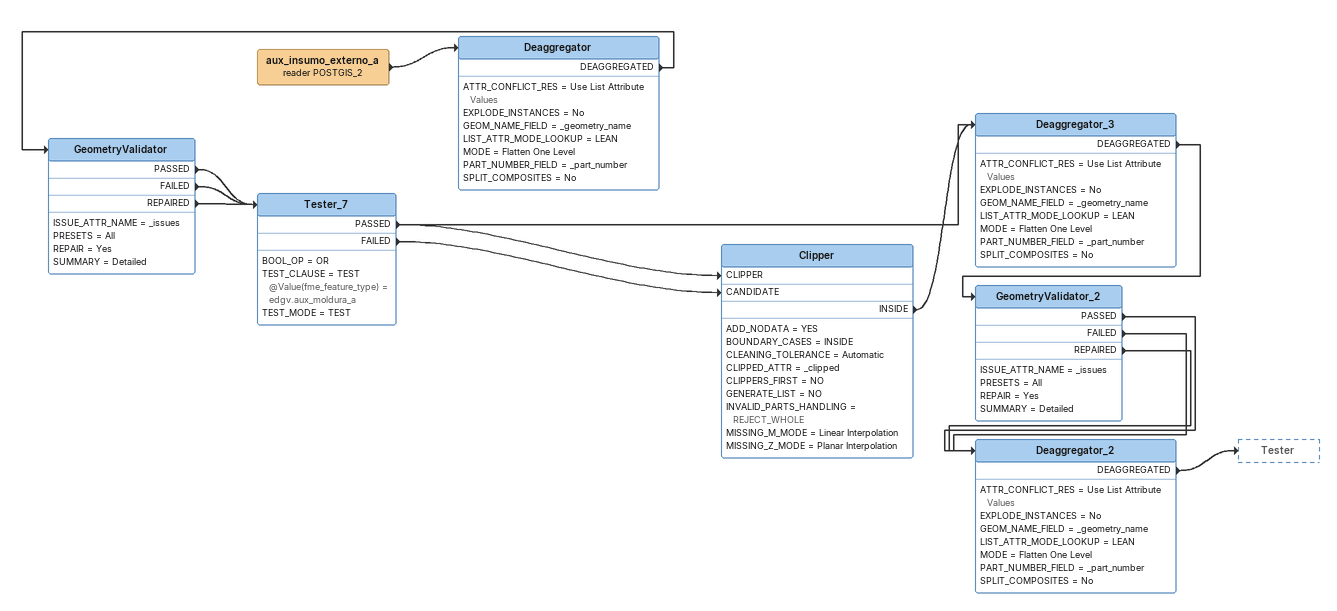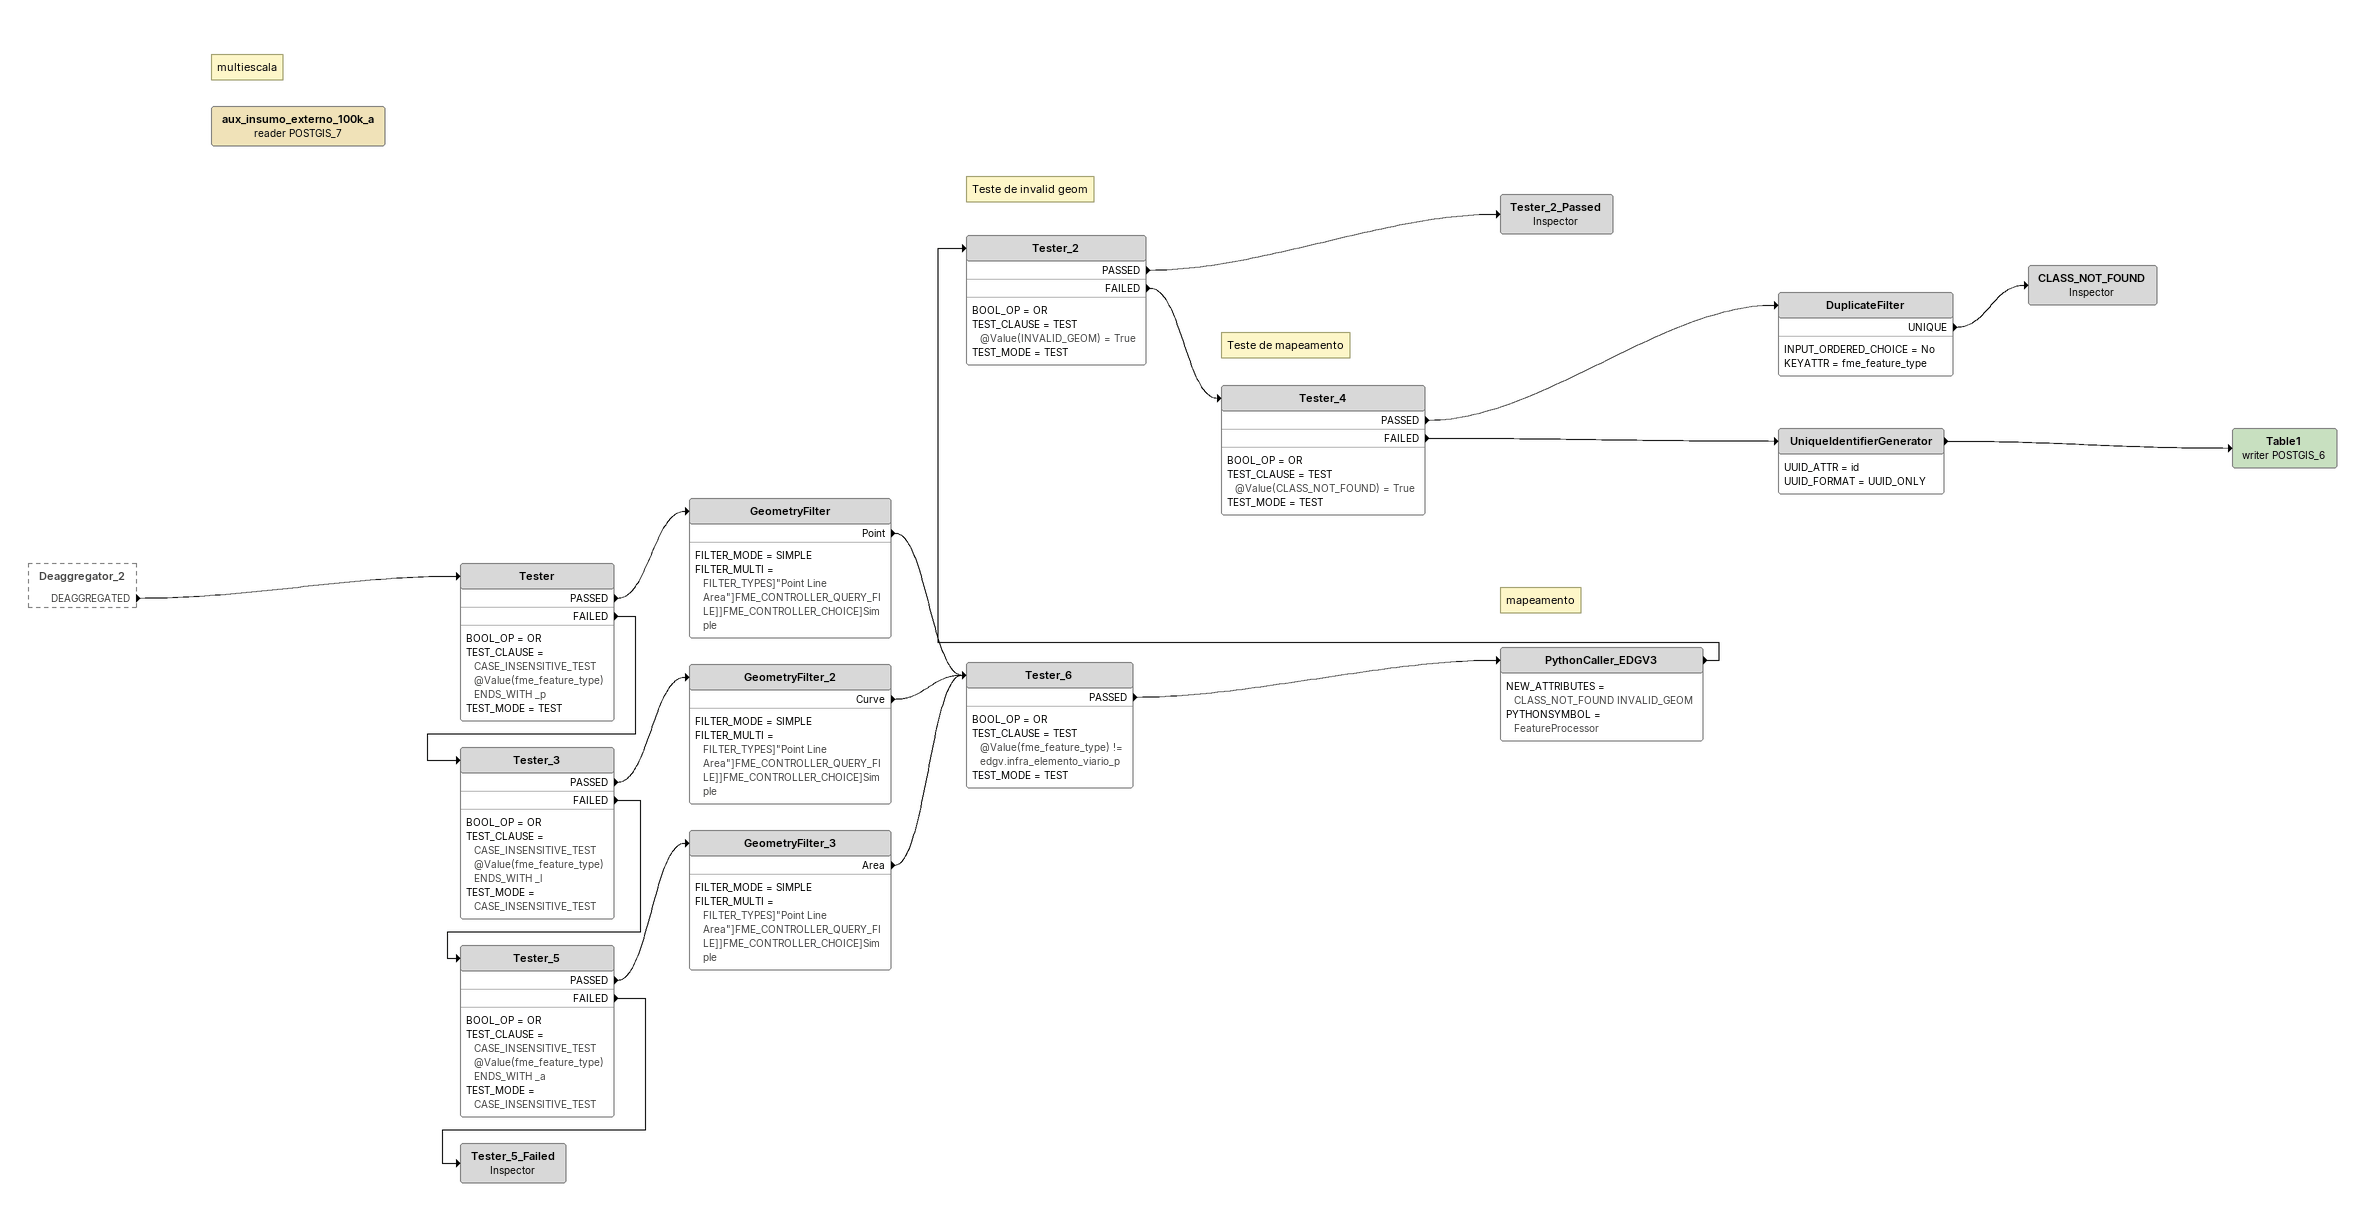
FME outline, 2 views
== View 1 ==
aux_insumo_externo_a (reader POSTGIS_2)
    -> Deaggregator
Deaggregator
    ATTR_CONFLICT_RES = Use List Attribute Values
    EXPLODE_INSTANCES = No
    GEOM_NAME_FIELD = _geometry_name
    LIST_ATTR_MODE_LOOKUP = LEAN
    MODE = Flatten One Level
    PART_NUMBER_FIELD = _part_number
    SPLIT_COMPOSITES = No
    DEAGGREGATED -> GeometryValidator
GeometryValidator
    ISSUE_ATTR_NAME = _issues
    PRESETS = All
    REPAIR = Yes
    SUMMARY = Detailed
    PASSED -> Tester_7
    FAILED -> Tester_7
    REPAIRED -> Tester_7
Tester_7
    BOOL_OP = OR
    TEST_CLAUSE = TEST @Value(fme_feature_type) = edgv.aux_moldura_a
    TEST_MODE = TEST
    PASSED -> Clipper [CLIPPER]
    PASSED -> Deaggregator_3
    FAILED -> Clipper [CANDIDATE]
Clipper
    ADD_NODATA = YES
    BOUNDARY_CASES = INSIDE
    CLEANING_TOLERANCE = Automatic
    CLIPPED_ATTR = _clipped
    CLIPPERS_FIRST = NO
    GENERATE_LIST = NO
    INVALID_PARTS_HANDLING = REJECT_WHOLE
    MISSING_M_MODE = Linear Interpolation
    MISSING_Z_MODE = Planar Interpolation
    INSIDE -> Deaggregator_3
Deaggregator_3
    ATTR_CONFLICT_RES = Use List Attribute Values
    EXPLODE_INSTANCES = No
    GEOM_NAME_FIELD = _geometry_name
    LIST_ATTR_MODE_LOOKUP = LEAN
    MODE = Flatten One Level
    PART_NUMBER_FIELD = _part_number
    SPLIT_COMPOSITES = No
    DEAGGREGATED -> GeometryValidator_2
GeometryValidator_2
    ISSUE_ATTR_NAME = _issues
    PRESETS = All
    REPAIR = Yes
    SUMMARY = Detailed
    PASSED -> Deaggregator_2
    FAILED -> Deaggregator_2
    REPAIRED -> Deaggregator_2
Deaggregator_2
    ATTR_CONFLICT_RES = Use List Attribute Values
    EXPLODE_INSTANCES = No
    GEOM_NAME_FIELD = _geometry_name
    LIST_ATTR_MODE_LOOKUP = LEAN
    MODE = Flatten One Level
    PART_NUMBER_FIELD = _part_number
    SPLIT_COMPOSITES = No
    DEAGGREGATED -> Tester

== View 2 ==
Deaggregator_2 [outside]
    DEAGGREGATED -> Tester
Tester
    BOOL_OP = OR
    TEST_CLAUSE = CASE_INSENSITIVE_TEST @Value(fme_feature_type) ENDS_WITH _p
    TEST_MODE = TEST
    PASSED -> GeometryFilter
    FAILED -> Tester_3
GeometryFilter
    FILTER_MODE = SIMPLE
    FILTER_MULTI = FILTER_TYPES]"Point Line Area"]FME_CONTROLLER_QUERY_FILE]]FME_CONTROLLER_CHOICE]Simple
    Point -> Tester_6
Tester_3
    BOOL_OP = OR
    TEST_CLAUSE = CASE_INSENSITIVE_TEST @Value(fme_feature_type) ENDS_WITH _l
    TEST_MODE = CASE_INSENSITIVE_TEST
    PASSED -> GeometryFilter_2
    FAILED -> Tester_5
GeometryFilter_2
    FILTER_MODE = SIMPLE
    FILTER_MULTI = FILTER_TYPES]"Point Line Area"]FME_CONTROLLER_QUERY_FILE]]FME_CONTROLLER_CHOICE]Simple
    Curve -> Tester_6
Tester_5
    BOOL_OP = OR
    TEST_CLAUSE = CASE_INSENSITIVE_TEST @Value(fme_feature_type) ENDS_WITH _a
    TEST_MODE = CASE_INSENSITIVE_TEST
    PASSED -> GeometryFilter_3
    FAILED -> Tester_5_Failed
GeometryFilter_3
    FILTER_MODE = SIMPLE
    FILTER_MULTI = FILTER_TYPES]"Point Line Area"]FME_CONTROLLER_QUERY_FILE]]FME_CONTROLLER_CHOICE]Simple
    Area -> Tester_6
Tester_6
    BOOL_OP = OR
    TEST_CLAUSE = TEST @Value(fme_feature_type) != edgv.infra_elemento_viario_p
    TEST_MODE = TEST
    PASSED -> PythonCaller_EDGV3
Note: mapeamento
PythonCaller_EDGV3
    NEW_ATTRIBUTES = CLASS_NOT_FOUND INVALID_GEOM
    PYTHONSYMBOL = FeatureProcessor
    -> Tester_2
Note: Teste de invalid geom
Tester_2
    BOOL_OP = OR
    TEST_CLAUSE = TEST @Value(INVALID_GEOM) = True
    TEST_MODE = TEST
    PASSED -> Tester_2_Passed
    FAILED -> Tester_4
Tester_2_Passed: Inspector
Note: Teste de mapeamento
Tester_4
    BOOL_OP = OR
    TEST_CLAUSE = TEST @Value(CLASS_NOT_FOUND) = True
    TEST_MODE = TEST
    PASSED -> DuplicateFilter
    FAILED -> UniqueIdentifierGenerator
DuplicateFilter
    INPUT_ORDERED_CHOICE = No
    KEYATTR = fme_feature_type
    UNIQUE -> CLASS_NOT_FOUND
CLASS_NOT_FOUND: Inspector
UniqueIdentifierGenerator
    UUID_ATTR = id
    UUID_FORMAT = UUID_ONLY
    -> Table1 (writer POSTGIS_6)
Table1 (writer POSTGIS_6)
Tester_5_Failed: Inspector
Note: multiescala
aux_insumo_externo_100k_a (reader POSTGIS_7)
